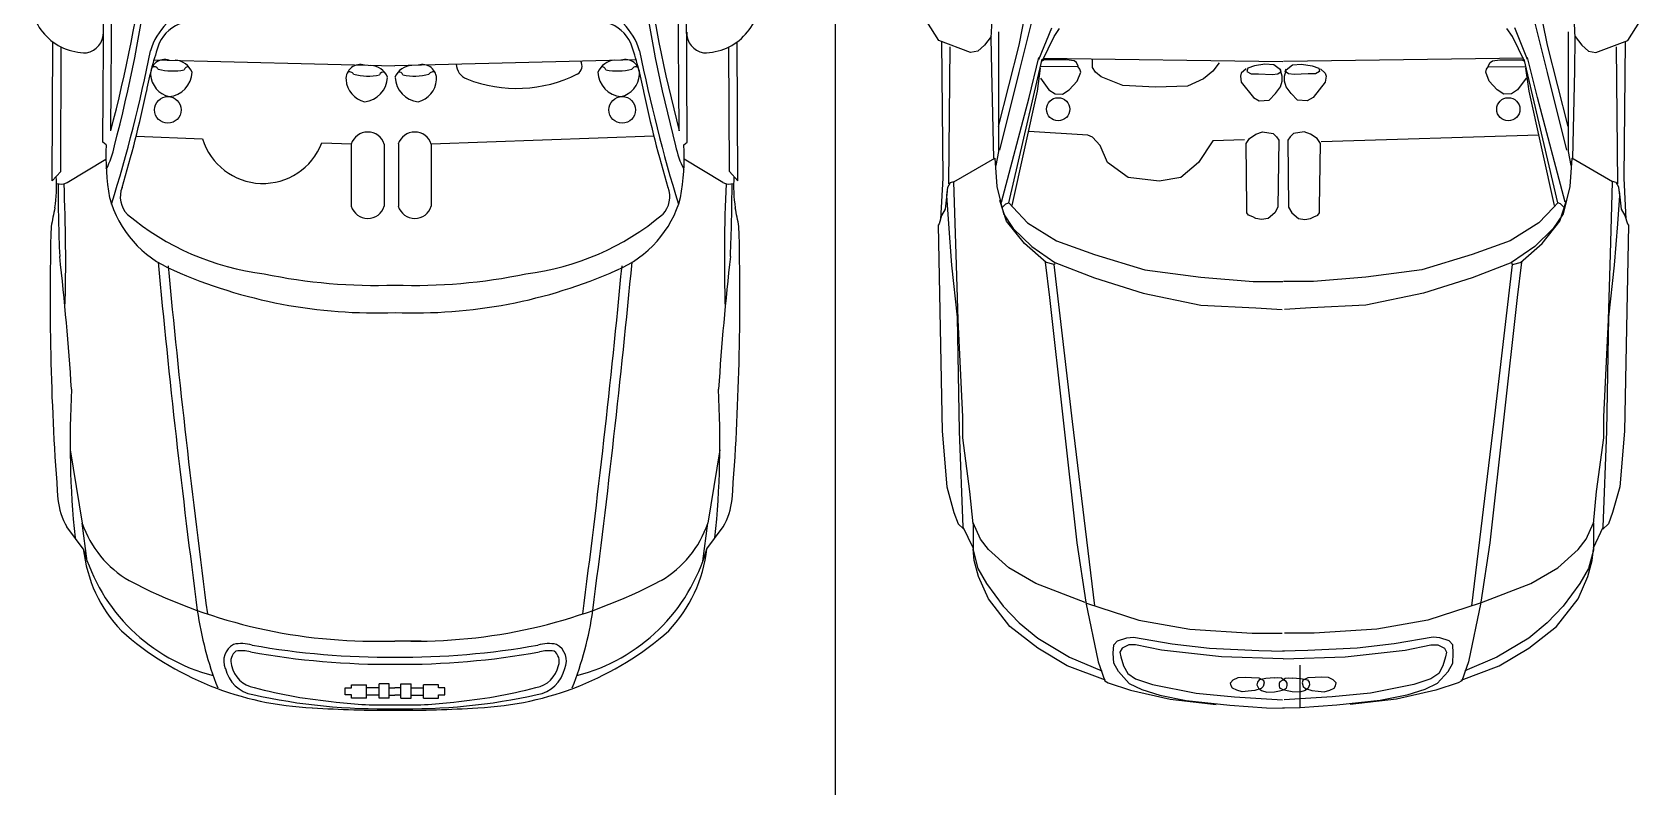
# Model space of a CAD drawing. Header units: inches. Extents: x 484217 to 497210, y -26946 to -21493.
# Drawn here: x 491583.8 to 491760.3, y -22547.2 to -22464.6 of the extents above; entities that cross this region are included whole.
import ezdxf

# ---------------------------------------------------------------- set-up
doc = ezdxf.new("R2010")
doc.units = ezdxf.units.IN
doc.header["$LTSCALE"] = 20
doc.header["$MEASUREMENT"] = 0
for name, color, linetype in [('ceco.net 92', 9, 'Continuous'), ('ceco.net 93', 161, 'Continuous'), ('Parking', 7, 'Continuous')]:
    doc.layers.add(name, color=color, linetype=linetype)

msp = doc.modelspace()

# ---------------------------------------------------------------- linework, layer by layer
at = {"layer": 'ceco.net 92', "linetype": 'ByBlock', "ltscale": 0.4}
for p, q in [((491592.36, -22475.42), (491592.58, -22443.1)), ((491654.62, -22475.42), (491654.41, -22443.1)), ((491591.48, -22476.66), (491591.69, -22445.56)), ((491655.51, -22476.66), (491655.3, -22445.56)), ((491585.95, -22480.92), (491586.01, -22465.68)), ((491661.04, -22480.92), (491660.98, -22465.68)), ((491586.87, -22479.87), (491586.93, -22466.24)), ((491597.09, -22467.66), (491623.49, -22468.31)), ((491649.9, -22467.66), (491623.49, -22468.31)), ((491660.12, -22479.87), (491660.06, -22466.24)), ((491595.14, -22476.03), (491602.4, -22476.29)), ((491651.85, -22476.03), (491627.47, -22476.9)), ((491591.85, -22476.96), (491591.48, -22476.66)), ((491615.47, -22476.76), (491618.71, -22476.87)), ((491618.7, -22476.9), (491618.7, -22483.68)), ((491622.31, -22476.9), (491622.31, -22483.68)), ((491623.86, -22476.9), (491623.86, -22483.68)), ((491627.47, -22476.9), (491627.47, -22483.68)), ((491655.14, -22476.96), (491655.51, -22476.66)), ((491585.95, -22480.92), (491586.87, -22479.87)), ((491587.59, -22481.08), (491591.83, -22478.53)), ((491659.4, -22481.08), (491655.16, -22478.53)), ((491661.04, -22480.92), (491660.12, -22479.87)), ((491587.91, -22510.34), (491589.24, -22518.4)), ((491659.08, -22510.34), (491657.75, -22518.4)), ((491589.34, -22521.19), (491587.55, -22518.79)), ((491589.78, -22522.55), (491589.24, -22518.4)), ((491657.2, -22522.55), (491657.75, -22518.4)), ((491657.64, -22521.19), (491659.44, -22518.79)), ((491620.63, -22531.3), (491623.49, -22531.3)), ((491626.36, -22531.3), (491623.49, -22531.3)), ((491618.03, -22537.17), (491618.03, -22536.42)), ((491618.03, -22536.42), (491618.72, -22536.42)), ((491618.72, -22536.08), (491620.37, -22536.08)), ((491618.72, -22536.42), (491618.72, -22536.08)), ((491620.37, -22537.54), (491620.37, -22536.08)), ((491621.74, -22536.41), (491620.37, -22536.41)), ((491621.74, -22537.53), (491621.74, -22535.98)), ((491622.85, -22535.98), (491621.74, -22535.98)), ((491622.85, -22537.53), (491622.85, -22535.98)), ((491622.85, -22536.41), (491623.49, -22536.41)), ((491624.14, -22536.41), (491623.49, -22536.41)), ((491624.14, -22537.53), (491624.14, -22535.98)), ((491624.14, -22535.98), (491625.25, -22535.98)), ((491625.25, -22537.53), (491625.25, -22535.98)), ((491625.25, -22536.41), (491626.62, -22536.41)), ((491628.27, -22536.08), (491626.62, -22536.08)), ((491626.62, -22537.54), (491626.62, -22536.08)), ((491628.27, -22536.42), (491628.27, -22536.08)), ((491628.96, -22536.42), (491628.27, -22536.42)), ((491628.96, -22537.17), (491628.96, -22536.42)), ((491618.72, -22537.17), (491618.03, -22537.17)), ((491618.72, -22537.54), (491618.72, -22537.17)), ((491620.37, -22537.54), (491618.72, -22537.54)), ((491621.74, -22537.21), (491620.37, -22537.21)), ((491622.85, -22537.53), (491621.74, -22537.53)), ((491622.85, -22537.21), (491623.49, -22537.21)), ((491624.14, -22537.21), (491623.49, -22537.21)), ((491624.14, -22537.53), (491625.25, -22537.53)), ((491625.25, -22537.21), (491626.62, -22537.21)), ((491626.62, -22537.54), (491628.27, -22537.54)), ((491628.27, -22537.17), (491628.96, -22537.17)), ((491628.27, -22537.54), (491628.27, -22537.17))]:
    msp.add_line(p, q, dxfattribs=at)
for centre in [(491598.61, -22473.14), (491648.38, -22473.14)]:
    msp.add_circle(centre, 1.46, dxfattribs=at)
for centre, radius, start, end in [((491434.3, -22433.96), 163.41, 345.3042, 352.2507), ((491812.69, -22433.96), 163.41, 187.7493, 194.6958), ((491434.7, -22435.62), 163.41, 345.3042, 352.2507), ((491812.29, -22435.62), 163.41, 187.7493, 194.6958), ((491588.56, -22461.51), 4.81, 164.7689, 223.8838), ((491658.43, -22461.51), 4.81, 316.1162, 15.2311), ((491603.79, -22468.85), 7.42, 135.8363, 162.8314), ((491601.45, -22467.58), 4.16, 106.8834, 155.1838), ((491645.54, -22467.58), 4.16, 24.8162, 73.1166), ((491643.19, -22468.85), 7.42, 17.1686, 44.1637), ((491589.66, -22460.78), 6.11, 221.6852, 270.5151), ((491589.31, -22464.68), 2.24, 280.4061, 1.053), ((491631.71, -22477.8), 36.08, 160.6254, 169.304), ((491615.28, -22477.8), 36.08, 10.696, 19.3746), ((491657.68, -22464.68), 2.24, 178.947, 259.5939), ((491657.33, -22460.78), 6.11, 269.4849, 318.3148), ((491432.7, -22434.06), 167.21, 342.8181, 348.7586), ((491598.27, -22469.18), 1.56, 72.2023, 183.8493), ((491599.3, -22469.84), 2.14, 22.9147, 86.8342), ((491642.89, -22468.3), 1.09, 303.5132, 27.8422), ((491647.69, -22469.84), 2.14, 93.1658, 157.0853), ((491648.72, -22469.18), 1.56, 356.1507, 107.7977), ((491814.29, -22434.06), 167.21, 191.2414, 197.1819), ((491599.37, -22469.1), 2.66, 183.9388, 256.434), ((491597.12, -22468.92), 0.5, 30.3302, 120.425), ((491599.16, -22462.65), 6.23, 255.0343, 281.468), ((491598.47, -22468.9), 2.8, 275.6845, 357.666), ((491600.82, -22468.86), 0.432, 78.3556, 166.1458), ((491619.68, -22469.74), 1.56, 72.2023, 183.8493), ((491618.53, -22469.48), 0.5, 30.3302, 120.425), ((491620.57, -22463.21), 6.23, 255.0343, 281.468), ((491619.88, -22469.46), 2.8, 275.6845, 357.666), ((491620.71, -22470.4), 2.14, 22.9147, 86.8342), ((491622.23, -22469.42), 0.432, 78.3556, 166.1458), ((491625.46, -22470.4), 2.14, 93.1658, 157.0853), ((491626.3, -22469.46), 2.8, 182.334, 264.3155), ((491623.94, -22469.42), 0.432, 13.8542, 101.6444), ((491625.6, -22463.21), 6.23, 258.532, 284.9657), ((491626.49, -22469.74), 1.56, 356.1507, 107.7977), ((491627.64, -22469.48), 0.5, 59.575, 149.6698), ((491632, -22468.05), 1.81, 182.6246, 249.052), ((491636.82, -22455.87), 14.91, 248.4751, 296.5496), ((491648.52, -22468.9), 2.8, 182.334, 264.3155), ((491646.17, -22468.86), 0.432, 13.8542, 101.6444), ((491647.83, -22462.65), 6.23, 258.532, 284.9657), ((491647.62, -22469.1), 2.66, 283.566, 356.0612), ((491649.87, -22468.92), 0.5, 59.575, 149.6698), ((491474.88, -22445.98), 123.95, 343.2847, 348.3031), ((491620.78, -22469.66), 2.66, 183.9388, 256.434), ((491625.39, -22469.66), 2.66, 283.566, 356.0612), ((491772.1, -22445.98), 123.95, 191.6969, 196.7153), ((491609.02, -22474.27), 6.92, 197.033, 338.902), ((491620.51, -22477.45), 1.89, 16.8513, 163.1487), ((491625.66, -22477.45), 1.89, 16.8513, 163.1487), ((491618.4, -22478.13), 26.58, 177.4791, 190.0131), ((491583.57, -22475.31), 9.36, 332.4544, 349.1434), ((491663.42, -22475.31), 9.36, 190.8566, 207.5456), ((491628.59, -22478.13), 26.58, 349.9869, 2.5209), ((491571.09, -22481.49), 15.32, 351.1207, 3.9337), ((491586.88, -22479.73), 1.53, 252.1332, 297.9629), ((491764.59, -22481.14), 178.01, 180.0276, 182.5859), ((491402.42, -22489.42), 185, 358.3259, 2.5417), ((491596.19, -22482.65), 2.79, 158.4928, 223.6718), ((491650.8, -22482.65), 2.79, 316.3282, 21.5072), ((491660.11, -22479.73), 1.53, 242.0371, 287.8668), ((491844.57, -22489.42), 185, 177.4583, 181.6741), ((491482.4, -22481.14), 178.01, 357.4141, 359.9724), ((491675.9, -22481.49), 15.32, 176.0663, 188.8793), ((491603.82, -22479.58), 12.02, 195.2643, 247.4887), ((491620.51, -22483.13), 1.89, 196.8513, 343.1487), ((491625.66, -22483.13), 1.89, 196.8513, 343.1487), ((491643.17, -22479.58), 12.02, 292.5113, 344.7357), ((491707.84, -22509), 124.18, 168.317, 169.2763), ((491612.7, -22462.49), 28.82, 230.016, 262.9414), ((491634.29, -22462.49), 28.82, 277.0586, 309.984), ((491539.15, -22509), 124.18, 10.7237, 11.683), ((491869.78, -22493.69), 284.07, 178.4271, 184.4609), ((491377.2, -22493.69), 284.07, 355.5391, 1.5729), ((491258.45, -22525.92), 330.36, 3.8554, 6.3862), ((492650.98, -22390.26), 1058.14, 185.39904, 187.47657), ((492652.08, -22390.64), 1058.14, 185.39904, 187.47657), ((491621.26, -22441.06), 54.3, 246.0593, 272.3631), ((491625.73, -22441.06), 54.3, 267.6369, 293.9407), ((490594.91, -22390.64), 1058.14, 352.52343, 354.60096), ((490596.01, -22390.26), 1058.14, 352.52343, 354.60096), ((491988.54, -22525.92), 330.36, 173.6138, 176.1446), ((491621.38, -22432.52), 59.83, 258.2142, 272.0284), ((491625.61, -22432.52), 59.83, 267.9716, 281.7858), ((491690.37, -22509.44), 102.47, 176.792, 185.9071), ((491556.61, -22509.44), 102.47, 354.0929, 3.208), ((491593.97, -22515.05), 7.43, 185.6622, 210.2237), ((491653.02, -22515.05), 7.43, 329.7763, 354.3378), ((491600.32, -22514.55), 11.74, 199.1815, 239.4917), ((491646.67, -22514.55), 11.74, 300.5083, 340.8185), ((491608.52, -22515.76), 19.93, 195.8132, 255.6258), ((491604.73, -22519.51), 15.47, 186.2074, 223.5744), ((491638.47, -22515.76), 19.93, 284.3742, 344.1868), ((491642.26, -22519.51), 15.47, 316.4256, 353.7926), ((491621.2, -22473.77), 57.53, 242.1946, 270.5665), ((491625.79, -22473.77), 57.53, 269.4335, 297.8054), ((491638.2, -22522.84), 36.72, 187.9985, 201.6958), ((491608.79, -22522.84), 36.72, 338.3042, 352.0015), ((491615.9, -22504.75), 33.88, 228.6467, 267.5204), ((491631.09, -22504.75), 33.88, 272.4796, 311.3533), ((491606.79, -22533.46), 2.06, 118.739, 203.6977), ((491606.91, -22533.5), 1.4, 126.9791, 200.1098), ((491606.66, -22536), 4.43, 74.326, 101.2071), ((491606.61, -22537.19), 4.84, 77.3707, 96.4487), ((491622.63, -22451.01), 82.82, 259.5922, 270.6), ((491622.82, -22447.4), 85.65, 259.9389, 270.4511), ((491624.17, -22447.4), 85.65, 269.5489, 280.0611), ((491624.36, -22451.01), 82.82, 269.4, 280.4078), ((491640.33, -22536), 4.43, 78.7929, 105.674), ((491640.38, -22537.19), 4.84, 83.5513, 102.6293), ((491640.08, -22533.5), 1.4, 339.8902, 53.0209), ((491640.2, -22533.46), 2.06, 336.3023, 61.261), ((491608.58, -22533.44), 3.77, 192.9837, 260.0332), ((491608.64, -22533.32), 3.12, 192.2634, 259.2883), ((491638.35, -22533.32), 3.12, 280.7117, 347.7366), ((491638.41, -22533.44), 3.77, 279.9668, 347.0163), ((491622.17, -22482.67), 55.53, 255.275, 264.7118), ((491624.81, -22482.67), 55.53, 275.2882, 284.725), ((491622.1, -22473.53), 65.18, 257.4369, 271.2234), ((491622.13, -22498.14), 40.15, 262.744, 271.9501), ((491624.89, -22473.53), 65.18, 268.7766, 282.5631), ((491624.86, -22498.14), 40.15, 268.0499, 277.256), ((491622.89, -22410.79), 128.08, 266.2162, 270.2715), ((491624.1, -22410.79), 128.08, 269.7285, 273.7838)]:
    msp.add_arc(centre, radius, start, end, dxfattribs=at)
at = {"layer": 'ceco.net 93'}
for p, q in [((491691.85, -22466.05), (491693.08, -22459.86)), ((491749.73, -22466.05), (491748.49, -22459.86)), ((491688.79, -22465.25), (491689.01, -22461.32)), ((491752.78, -22465.25), (491752.57, -22461.32)), ((491683.05, -22465.54), (491681.3, -22462.78)), ((491691.85, -22469.04), (491693.38, -22462.92)), ((491694.03, -22467.63), (491695.42, -22464.15)), ((491695.68, -22465.1), (491696.29, -22464.23)), ((491745.89, -22465.1), (491745.29, -22464.23)), ((491747.54, -22467.63), (491746.15, -22464.15)), ((491749.73, -22469.04), (491748.2, -22462.92)), ((491758.53, -22465.54), (491760.28, -22462.78)), ((491686.54, -22466.85), (491683.05, -22465.54)), ((491683.34, -22465.61), (491683.5, -22480.61)), ((491688.79, -22465.11), (491688.07, -22466.05)), ((491688.87, -22468.82), (491688.79, -22465.25)), ((491689.59, -22464.6), (491689.59, -22477.71)), ((491694.38, -22467.8), (491695.68, -22465.1)), ((491747.2, -22467.8), (491745.89, -22465.1)), ((491751.98, -22464.6), (491751.98, -22477.71)), ((491752.71, -22468.82), (491752.78, -22465.25)), ((491752.78, -22465.11), (491753.51, -22466.05)), ((491755.04, -22466.85), (491758.53, -22465.54)), ((491758.24, -22465.61), (491758.08, -22480.61)), ((491684.14, -22481.25), (491684.3, -22466.25)), ((491687.34, -22466.71), (491686.54, -22466.85)), ((491688.07, -22466.05), (491687.34, -22466.71)), ((491689.59, -22474.94), (491691.85, -22466.05)), ((491690.72, -22483.33), (491694.39, -22467.58)), ((491692.96, -22471.79), (491694.03, -22467.41)), ((491694.58, -22467.66), (491694.43, -22467.76)), ((491694.48, -22467.49), (491720.74, -22467.85)), ((491697.06, -22467.66), (491694.58, -22467.66)), ((491697.89, -22467.76), (491697.06, -22467.66)), ((491698.13, -22467.95), (491697.89, -22467.76)), ((491699.91, -22467.88), (491699.91, -22467.67)), ((491747.1, -22467.49), (491720.83, -22467.85)), ((491743.44, -22467.95), (491743.69, -22467.76)), ((491743.69, -22467.76), (491744.52, -22467.66)), ((491744.52, -22467.66), (491747, -22467.66)), ((491747, -22467.66), (491747.15, -22467.76)), ((491750.85, -22483.33), (491747.19, -22467.58)), ((491748.62, -22471.79), (491747.55, -22467.41)), ((491751.98, -22474.94), (491749.73, -22466.05)), ((491753.51, -22466.05), (491754.24, -22466.71)), ((491754.24, -22466.71), (491755.04, -22466.85)), ((491757.44, -22481.25), (491757.28, -22466.25)), ((491689.08, -22478.44), (491688.87, -22468.82)), ((491689.74, -22477.56), (491691.85, -22469.04)), ((491693.85, -22471.07), (491694.21, -22468.57)), ((491698.33, -22468.44), (491694.24, -22468.39)), ((491698.33, -22468.34), (491698.13, -22467.95)), ((491698.23, -22470), (491698.62, -22469.02)), ((491698.52, -22468.68), (491698.33, -22468.44)), ((491698.62, -22469.02), (491698.52, -22468.68)), ((491699.91, -22468.5), (491699.91, -22467.88)), ((491700.22, -22469.01), (491699.91, -22468.5)), ((491700.83, -22469.52), (491700.22, -22469.01)), ((491703.2, -22470.45), (491700.83, -22469.52)), ((491713.06, -22468.91), (491712.04, -22469.73)), ((491713.78, -22467.98), (491713.06, -22468.91)), ((491716.19, -22469.1), (491716.1, -22469.46)), ((491716.1, -22469.46), (491716.19, -22470.09)), ((491716.72, -22468.66), (491716.19, -22469.1)), ((491716.9, -22468.57), (491716.81, -22468.93)), ((491716.81, -22468.93), (491717.26, -22469.19)), ((491717.62, -22468.3), (491716.9, -22468.57)), ((491717.26, -22469.19), (491718.06, -22469.19)), ((491718.78, -22468.12), (491717.62, -22468.3)), ((491718.06, -22469.19), (491719.58, -22469.28)), ((491719.76, -22468.21), (491718.78, -22468.12)), ((491719.58, -22469.28), (491720.21, -22469.19)), ((491720.48, -22468.75), (491719.76, -22468.21)), ((491720.21, -22469.19), (491720.57, -22468.93)), ((491720.57, -22468.93), (491720.48, -22468.66)), ((491720.66, -22469.46), (491720.48, -22468.84)), ((491720.66, -22470), (491720.66, -22469.46)), ((491720.92, -22469.46), (491721.1, -22468.84)), ((491720.92, -22470), (491720.92, -22469.46)), ((491721.01, -22468.93), (491721.1, -22468.66)), ((491721.37, -22469.19), (491721.01, -22468.93)), ((491721.1, -22468.75), (491721.81, -22468.21)), ((491721.99, -22469.28), (491721.37, -22469.19)), ((491721.81, -22468.21), (491722.8, -22468.12)), ((491723.51, -22469.19), (491721.99, -22469.28)), ((491722.8, -22468.12), (491723.96, -22468.3)), ((491724.32, -22469.19), (491723.51, -22469.19)), ((491723.96, -22468.3), (491724.67, -22468.57)), ((491724.76, -22468.93), (491724.32, -22469.19)), ((491724.67, -22468.57), (491724.76, -22468.93)), ((491724.85, -22468.66), (491725.39, -22469.1)), ((491725.39, -22469.1), (491725.48, -22469.46)), ((491725.48, -22469.46), (491725.39, -22470.09)), ((491742.96, -22469.02), (491743.05, -22468.68)), ((491743.35, -22470), (491742.96, -22469.02)), ((491743.05, -22468.68), (491743.25, -22468.44)), ((491743.25, -22468.34), (491743.44, -22467.95)), ((491743.25, -22468.44), (491747.34, -22468.39)), ((491747.73, -22471.07), (491747.37, -22468.57)), ((491751.84, -22477.56), (491749.73, -22469.04)), ((491752.49, -22478.44), (491752.71, -22468.82)), ((491691.08, -22483.6), (491693.85, -22471.07)), ((491694.19, -22469.66), (491695.11, -22470.93)), ((491695.11, -22470.93), (491695.79, -22471.37)), ((491696.62, -22471.41), (491697.35, -22470.93)), ((491697.35, -22470.93), (491698.23, -22470)), ((491706.79, -22470.66), (491703.2, -22470.45)), ((491710.29, -22470.55), (491706.79, -22470.66)), ((491712.04, -22469.73), (491710.29, -22470.55)), ((491716.19, -22470.09), (491717.53, -22471.79)), ((491719.23, -22472.06), (491719.94, -22471.34)), ((491719.94, -22471.34), (491720.48, -22470.63)), ((491720.48, -22470.63), (491720.66, -22470)), ((491721.1, -22470.63), (491720.92, -22470)), ((491721.64, -22471.34), (491721.1, -22470.63)), ((491722.35, -22472.06), (491721.64, -22471.34)), ((491725.39, -22470.09), (491724.05, -22471.79)), ((491744.22, -22470.93), (491743.35, -22470)), ((491744.95, -22471.41), (491744.22, -22470.93)), ((491746.46, -22470.93), (491745.78, -22471.37)), ((491747.39, -22469.66), (491746.46, -22470.93)), ((491750.5, -22483.6), (491747.73, -22471.07)), ((491689.92, -22483.24), (491692.96, -22471.79)), ((491695.79, -22471.37), (491696.62, -22471.41)), ((491717.53, -22471.79), (491718.15, -22472.15)), ((491718.15, -22472.15), (491719.23, -22472.06)), ((491723.42, -22472.15), (491722.35, -22472.06)), ((491724.05, -22471.79), (491723.42, -22472.15)), ((491745.78, -22471.37), (491744.95, -22471.41)), ((491751.66, -22483.24), (491748.62, -22471.79)), ((491699.39, -22475.9), (491692.92, -22475.49)), ((491699.91, -22476.11), (491699.39, -22475.9)), ((491700.73, -22477.04), (491699.91, -22476.11)), ((491713.06, -22476.52), (491711.52, -22478.89)), ((491716.56, -22476.42), (491713.06, -22476.52)), ((491716.72, -22476.8), (491717.08, -22476.26)), ((491717.08, -22476.26), (491717.8, -22475.81)), ((491717.8, -22475.81), (491718.51, -22475.55)), ((491718.51, -22475.55), (491719.67, -22475.72)), ((491719.67, -22475.72), (491720.03, -22476.08)), ((491720.03, -22476.08), (491720.3, -22476.44)), ((491720.3, -22476.44), (491720.21, -22483.78)), ((491721.55, -22476.08), (491721.28, -22476.44)), ((491721.28, -22476.44), (491721.37, -22483.78)), ((491721.9, -22475.72), (491721.55, -22476.08)), ((491723.07, -22475.55), (491721.9, -22475.72)), ((491723.78, -22475.81), (491723.07, -22475.55)), ((491724.49, -22476.26), (491723.78, -22475.81)), ((491724.85, -22476.8), (491724.49, -22476.26)), ((491748.8, -22475.9), (491724.94, -22476.62)), ((491689.59, -22477.71), (491689.3, -22479.24)), ((491701.55, -22478.89), (491700.73, -22477.04)), ((491716.81, -22483.78), (491716.72, -22476.8)), ((491724.76, -22483.78), (491724.85, -22476.8)), ((491751.98, -22477.71), (491752.27, -22479.24)), ((491684.72, -22481.03), (491689.18, -22478.43)), ((491689.18, -22478.43), (491689.4, -22481.54)), ((491703.81, -22480.54), (491701.55, -22478.89)), ((491711.52, -22478.89), (491709.57, -22480.54)), ((491752.4, -22478.43), (491752.17, -22481.54)), ((491756.85, -22481.03), (491752.4, -22478.43)), ((491683.5, -22480.61), (491683.26, -22485.11)), ((491683.93, -22482.5), (491684.05, -22481.59)), ((491684.05, -22481.59), (491684.33, -22481.09)), ((491684.33, -22481.09), (491684.72, -22480.97)), ((491684.95, -22488.94), (491684.72, -22481.03)), ((491689.4, -22481.54), (491690.14, -22484.53)), ((491707.21, -22480.95), (491703.81, -22480.54)), ((491709.57, -22480.54), (491707.21, -22480.95)), ((491752.17, -22481.54), (491751.44, -22484.53)), ((491756.63, -22488.94), (491756.85, -22481.03)), ((491757.25, -22481.09), (491756.85, -22480.97)), ((491757.53, -22481.59), (491757.25, -22481.09)), ((491757.64, -22482.5), (491757.53, -22481.59)), ((491758.08, -22480.61), (491758.32, -22485.11)), ((491683.99, -22482.05), (491683.76, -22484.02)), ((491684.16, -22485.6), (491683.93, -22482.5)), ((491690.48, -22485.32), (491689.74, -22483.06)), ((491690.01, -22483.82), (491690.41, -22483.42)), ((491690.41, -22483.42), (491690.71, -22483.32)), ((491690.71, -22483.32), (491691.2, -22483.82)), ((491716.81, -22484.4), (491716.81, -22483.6)), ((491724.76, -22484.4), (491724.76, -22483.6)), ((491750.87, -22483.32), (491750.38, -22483.82)), ((491751.17, -22483.42), (491750.87, -22483.32)), ((491751.1, -22485.32), (491751.83, -22483.06)), ((491751.56, -22483.82), (491751.17, -22483.42)), ((491757.42, -22485.6), (491757.64, -22482.5)), ((491757.59, -22482.05), (491757.81, -22484.02)), ((491683.37, -22484.7), (491683.09, -22485.6)), ((491683.76, -22484.02), (491683.37, -22484.7)), ((491690.14, -22484.53), (491691.21, -22486.11)), ((491692.45, -22487.75), (491690.48, -22485.32)), ((491691.2, -22483.82), (491692.78, -22485.5)), ((491716.99, -22484.67), (491716.81, -22484.4)), ((491717.44, -22484.85), (491716.99, -22484.67)), ((491717.8, -22485.03), (491717.44, -22484.85)), ((491718.42, -22485.12), (491717.8, -22485.03)), ((491719.14, -22485.03), (491718.42, -22485.12)), ((491719.85, -22484.4), (491719.14, -22485.03)), ((491720.21, -22483.78), (491719.85, -22484.4)), ((491721.37, -22483.78), (491721.72, -22484.4)), ((491721.72, -22484.4), (491722.44, -22485.03)), ((491722.44, -22485.03), (491723.15, -22485.12)), ((491723.15, -22485.12), (491723.78, -22485.03)), ((491723.78, -22485.03), (491724.14, -22484.85)), ((491724.14, -22484.85), (491724.58, -22484.67)), ((491724.58, -22484.67), (491724.76, -22484.4)), ((491750.38, -22483.82), (491748.79, -22485.5)), ((491749.13, -22487.75), (491751.1, -22485.32)), ((491751.44, -22484.53), (491750.37, -22486.11)), ((491757.81, -22484.02), (491758.21, -22484.7)), ((491758.21, -22484.7), (491758.49, -22485.6)), ((491683.09, -22485.6), (491682.97, -22485.77)), ((491682.97, -22485.77), (491683.42, -22508.31)), ((491684.5, -22490.12), (491684.16, -22485.6)), ((491691.21, -22486.11), (491693.24, -22488.09)), ((491692.78, -22485.5), (491695.94, -22487.48)), ((491748.79, -22485.5), (491745.63, -22487.48)), ((491750.37, -22486.11), (491748.34, -22488.09)), ((491757.08, -22490.12), (491757.42, -22485.6)), ((491758.6, -22485.77), (491758.15, -22508.31)), ((491758.49, -22485.6), (491758.6, -22485.77)), ((491685.17, -22496.11), (491684.95, -22488.94)), ((491694.82, -22489.84), (491692.45, -22487.75)), ((491693.24, -22488.09), (491695.78, -22489.84)), ((491695.94, -22487.48), (491700.1, -22488.96)), ((491700.1, -22488.96), (491705.63, -22490.65)), ((491741.48, -22488.96), (491735.95, -22490.65)), ((491745.63, -22487.48), (491741.48, -22488.96)), ((491748.34, -22488.09), (491745.8, -22489.84)), ((491746.76, -22489.84), (491749.13, -22487.75)), ((491756.4, -22496.11), (491756.63, -22488.94)), ((491685.12, -22495.83), (491684.5, -22490.12)), ((491695.7, -22490.08), (491694.7, -22489.82)), ((491694.7, -22489.82), (491695.17, -22493.67)), ((491697.69, -22507.24), (491695.7, -22490.08)), ((491695.78, -22489.84), (491695.72, -22490.07)), ((491695.75, -22489.85), (491700.1, -22491.54)), ((491705.63, -22490.65), (491711.76, -22491.44)), ((491735.95, -22490.65), (491729.82, -22491.44)), ((491745.83, -22489.85), (491741.48, -22491.54)), ((491743.89, -22507.24), (491745.88, -22490.08)), ((491745.8, -22489.84), (491745.85, -22490.07)), ((491745.88, -22490.08), (491746.87, -22489.82)), ((491746.87, -22489.82), (491746.41, -22493.67)), ((491756.46, -22495.83), (491757.08, -22490.12)), ((491700.1, -22491.54), (491705.43, -22493.22)), ((491711.76, -22491.44), (491717.49, -22491.93)), ((491717.49, -22491.93), (491720.75, -22491.93)), ((491724.09, -22491.93), (491720.82, -22491.93)), ((491729.82, -22491.44), (491724.09, -22491.93)), ((491741.48, -22491.54), (491736.14, -22493.22)), ((491695.17, -22493.67), (491698.16, -22520.53)), ((491705.43, -22493.22), (491711.76, -22494.5)), ((491736.14, -22493.22), (491729.82, -22494.5)), ((491746.41, -22493.67), (491743.42, -22520.53)), ((491685.34, -22508.31), (491685.12, -22495.83)), ((491711.76, -22494.5), (491717.79, -22494.8)), ((491717.79, -22494.8), (491720.65, -22495)), ((491723.79, -22494.8), (491720.92, -22495)), ((491729.82, -22494.5), (491723.79, -22494.8)), ((491756.23, -22508.31), (491756.46, -22495.83)), ((491685.68, -22506.73), (491685.17, -22496.11)), ((491755.89, -22506.73), (491756.4, -22496.11)), ((491683.42, -22508.31), (491683.93, -22514.41)), ((491685.74, -22518.81), (491685.34, -22508.31)), ((491685.68, -22509.04), (491685.68, -22506.73)), ((491700.15, -22527.45), (491697.69, -22507.24)), ((491741.43, -22527.45), (491743.89, -22507.24)), ((491755.84, -22518.81), (491756.23, -22508.31)), ((491755.89, -22509.04), (491755.89, -22506.73)), ((491758.15, -22508.31), (491757.64, -22514.41)), ((491686.47, -22514.92), (491685.68, -22509.04)), ((491755.11, -22514.92), (491755.89, -22509.04)), ((491683.93, -22514.41), (491684.72, -22517.23)), ((491686.81, -22518.47), (491686.47, -22514.92)), ((491754.77, -22518.47), (491755.11, -22514.92)), ((491757.64, -22514.41), (491756.85, -22517.23)), ((491684.72, -22517.23), (491685.17, -22518.47)), ((491756.85, -22517.23), (491756.4, -22518.47)), ((491685.17, -22518.47), (491685.79, -22519.04)), ((491686.81, -22521.07), (491685.74, -22518.81)), ((491686.81, -22518.36), (491686.81, -22521.33)), ((491687.62, -22520.12), (491686.81, -22518.36)), ((491753.96, -22520.12), (491754.77, -22518.36)), ((491754.77, -22518.36), (491754.77, -22521.33)), ((491754.77, -22521.07), (491755.84, -22518.81)), ((491756.4, -22518.47), (491755.78, -22519.04)), ((491688.49, -22521.26), (491687.62, -22520.12)), ((491698.16, -22520.53), (491699.15, -22527.05)), ((491743.42, -22520.53), (491742.42, -22527.05)), ((491753.08, -22521.26), (491753.96, -22520.12)), ((491686.94, -22522.48), (491686.81, -22521.2)), ((491686.81, -22521.33), (491687.35, -22523.36)), ((491687.42, -22524.23), (491686.94, -22522.48)), ((491690.72, -22523.29), (491688.49, -22521.26)), ((491750.86, -22523.29), (491753.08, -22521.26)), ((491754.16, -22524.23), (491754.63, -22522.48)), ((491754.77, -22521.33), (491754.23, -22523.36)), ((491754.63, -22522.48), (491754.77, -22521.2)), ((491687.35, -22523.36), (491688.29, -22524.98)), ((491688.49, -22526.66), (491687.42, -22524.23)), ((491693.69, -22524.98), (491690.72, -22523.29)), ((491747.89, -22524.98), (491750.86, -22523.29)), ((491753.08, -22526.66), (491754.16, -22524.23)), ((491754.23, -22523.36), (491753.28, -22524.98)), ((491688.29, -22524.98), (491690.11, -22527.47)), ((491699.08, -22527.07), (491693.69, -22524.98)), ((491742.5, -22527.07), (491747.89, -22524.98)), ((491753.28, -22524.98), (491751.46, -22527.47)), ((491690.85, -22529.7), (491688.49, -22526.66)), ((491690.11, -22527.47), (491691.87, -22529.3)), ((491699.16, -22527.07), (491700.5, -22533.55)), ((491699.23, -22527.14), (491704.96, -22529)), ((491742.34, -22527.14), (491736.61, -22529)), ((491742.42, -22527.07), (491741.08, -22533.55)), ((491751.46, -22527.47), (491749.71, -22529.3)), ((491750.72, -22529.7), (491753.08, -22526.66)), ((491691.87, -22529.3), (491693.89, -22530.98)), ((491704.96, -22529), (491710.55, -22529.97)), ((491736.61, -22529), (491731.03, -22529.97)), ((491749.71, -22529.3), (491747.69, -22530.98)), ((491693.89, -22532.06), (491690.85, -22529.7)), ((491693.89, -22530.98), (491697.39, -22533.07)), ((491702.22, -22531.72), (491702.62, -22531.27)), ((491702.62, -22531.27), (491703.64, -22530.93)), ((491703.64, -22530.93), (491704.37, -22530.87)), ((491704.37, -22530.87), (491708.63, -22531.61)), ((491710.55, -22529.97), (491717.39, -22530.42)), ((491717.39, -22530.42), (491720.67, -22530.42)), ((491724.18, -22530.42), (491720.91, -22530.42)), ((491731.03, -22529.97), (491724.18, -22530.42)), ((491737.2, -22530.87), (491732.95, -22531.61)), ((491737.94, -22530.93), (491737.2, -22530.87)), ((491738.96, -22531.27), (491737.94, -22530.93)), ((491739.36, -22531.72), (491738.96, -22531.27)), ((491747.69, -22530.98), (491744.18, -22533.07)), ((491747.69, -22532.06), (491750.72, -22529.7)), ((491697.12, -22534.02), (491693.89, -22532.06)), ((491697.39, -22533.07), (491700.9, -22534.56)), ((491702.16, -22532.63), (491702.22, -22531.72)), ((491702.22, -22533.71), (491702.16, -22532.63)), ((491703.13, -22532.06), (491702.9, -22532.51)), ((491702.9, -22532.51), (491703.01, -22533.03)), ((491703.01, -22533.03), (491703.3, -22533.99)), ((491703.86, -22531.72), (491703.13, -22532.06)), ((491704.6, -22531.72), (491703.86, -22531.72)), ((491707.44, -22532.29), (491704.6, -22531.72)), ((491714.01, -22533.03), (491707.44, -22532.29)), ((491708.63, -22531.61), (491712.71, -22532.06)), ((491712.71, -22532.06), (491718.1, -22532.34)), ((491720.76, -22533.25), (491714.01, -22533.03)), ((491718.1, -22532.34), (491720.87, -22532.4)), ((491723.48, -22532.34), (491720.7, -22532.4)), ((491720.81, -22533.25), (491727.56, -22533.03)), ((491728.87, -22532.06), (491723.48, -22532.34)), ((491727.56, -22533.03), (491734.14, -22532.29)), ((491732.95, -22531.61), (491728.87, -22532.06)), ((491734.14, -22532.29), (491736.97, -22531.72)), ((491736.97, -22531.72), (491737.71, -22531.72)), ((491737.71, -22531.72), (491738.45, -22532.06)), ((491738.56, -22533.03), (491738.28, -22533.99)), ((491738.45, -22532.06), (491738.68, -22532.51)), ((491738.68, -22532.51), (491738.56, -22533.03)), ((491739.41, -22532.63), (491739.36, -22531.72)), ((491739.36, -22533.71), (491739.41, -22532.63)), ((491744.18, -22533.07), (491740.68, -22534.56)), ((491744.45, -22534.02), (491747.69, -22532.06)), ((491701.3, -22535.57), (491697.12, -22534.02)), ((491700.5, -22533.55), (491701.24, -22535.64)), ((491702.73, -22534.62), (491702.22, -22533.71)), ((491703.92, -22535.92), (491702.73, -22534.62)), ((491703.3, -22533.99), (491703.75, -22534.84)), ((491703.75, -22534.84), (491704.6, -22535.41)), ((491722.63, -22538.59), (491722.63, -22533.93)), ((491737.82, -22534.84), (491736.97, -22535.41)), ((491737.65, -22535.92), (491738.85, -22534.62)), ((491738.28, -22533.99), (491737.82, -22534.84)), ((491738.85, -22534.62), (491739.36, -22533.71)), ((491740.27, -22535.57), (491744.45, -22534.02)), ((491741.08, -22533.55), (491740.33, -22535.64)), ((491701.24, -22535.64), (491701.61, -22535.86)), ((491701.61, -22535.86), (491704.07, -22536.68)), ((491703.92, -22535.92), (491705.28, -22536.6)), ((491704.6, -22535.41), (491706.47, -22536.03)), ((491705.28, -22536.6), (491707.27, -22537.23)), ((491706.47, -22536.03), (491711.24, -22537)), ((491715, -22535.86), (491715.31, -22535.52)), ((491715.08, -22536.21), (491715, -22535.86)), ((491715.23, -22536.44), (491715.08, -22536.21)), ((491715.69, -22536.67), (491715.23, -22536.44)), ((491715.31, -22535.52), (491715.84, -22535.29)), ((491715.84, -22535.29), (491716.65, -22535.25)), ((491716.65, -22535.25), (491717.3, -22535.29)), ((491717.3, -22535.29), (491718.1, -22535.32)), ((491718.37, -22536.47), (491717.68, -22536.7)), ((491717.95, -22535.78), (491717.91, -22536.09)), ((491717.91, -22536.09), (491718.06, -22536.44)), ((491718.14, -22535.52), (491717.95, -22535.78)), ((491718.06, -22536.44), (491718.41, -22536.7)), ((491718.1, -22535.32), (491718.67, -22535.59)), ((491718.87, -22535.4), (491718.14, -22535.52)), ((491718.6, -22536.28), (491718.37, -22536.47)), ((491718.71, -22535.86), (491718.6, -22536.28)), ((491718.64, -22535.59), (491718.71, -22535.86)), ((491719.82, -22535.32), (491718.87, -22535.4)), ((491720.21, -22535.32), (491719.82, -22535.36)), ((491720.59, -22535.36), (491720.21, -22535.32)), ((491720.36, -22536.74), (491720.82, -22536.63)), ((491720.37, -22535.9), (491720.45, -22535.71)), ((491720.37, -22536.17), (491720.37, -22535.9)), ((491720.41, -22536.44), (491720.37, -22536.17)), ((491720.76, -22536.63), (491720.41, -22536.44)), ((491720.45, -22535.71), (491720.76, -22535.52)), ((491720.82, -22535.52), (491720.59, -22535.36)), ((491720.76, -22535.52), (491720.99, -22535.36)), ((491721.22, -22536.74), (491720.76, -22536.63)), ((491721.12, -22535.71), (491720.82, -22535.52)), ((491720.82, -22536.63), (491721.16, -22536.44)), ((491720.99, -22535.36), (491721.37, -22535.32)), ((491721.2, -22535.9), (491721.12, -22535.71)), ((491721.16, -22536.44), (491721.2, -22536.17)), ((491721.2, -22536.17), (491721.2, -22535.9)), ((491721.37, -22535.32), (491721.75, -22535.36)), ((491721.75, -22535.32), (491722.71, -22535.4)), ((491722.71, -22535.4), (491723.44, -22535.52)), ((491722.94, -22535.59), (491722.86, -22535.86)), ((491722.86, -22535.86), (491722.98, -22536.28)), ((491723.48, -22535.32), (491722.9, -22535.59)), ((491722.98, -22536.28), (491723.21, -22536.47)), ((491723.51, -22536.44), (491723.17, -22536.7)), ((491723.21, -22536.47), (491723.9, -22536.7)), ((491723.44, -22535.52), (491723.63, -22535.78)), ((491724.28, -22535.29), (491723.48, -22535.32)), ((491723.67, -22536.09), (491723.51, -22536.44)), ((491723.63, -22535.78), (491723.67, -22536.09)), ((491724.93, -22535.25), (491724.28, -22535.29)), ((491725.73, -22535.29), (491724.93, -22535.25)), ((491726.27, -22535.52), (491725.73, -22535.29)), ((491725.89, -22536.67), (491726.35, -22536.44)), ((491726.58, -22535.86), (491726.27, -22535.52)), ((491726.35, -22536.44), (491726.5, -22536.21)), ((491726.5, -22536.21), (491726.58, -22535.86)), ((491735.1, -22536.03), (491730.34, -22537)), ((491736.29, -22536.6), (491734.31, -22537.23)), ((491736.97, -22535.41), (491735.1, -22536.03)), ((491737.65, -22535.92), (491736.29, -22536.6)), ((491739.96, -22535.86), (491737.51, -22536.68)), ((491740.33, -22535.64), (491739.96, -22535.86)), ((491704.07, -22536.68), (491708.39, -22537.65)), ((491707.27, -22537.23), (491710.16, -22537.79)), ((491708.39, -22537.65), (491713.45, -22538.24)), ((491710.16, -22537.79), (491714.92, -22538.31)), ((491711.24, -22537), (491715.43, -22537.4)), ((491714.92, -22538.31), (491718.95, -22538.59)), ((491715.43, -22537.4), (491720.7, -22537.74)), ((491716.3, -22536.86), (491715.69, -22536.67)), ((491716.95, -22536.78), (491716.3, -22536.86)), ((491717.68, -22536.7), (491716.95, -22536.78)), ((491718.41, -22536.7), (491718.98, -22536.9)), ((491718.98, -22536.9), (491719.82, -22536.86)), ((491719.82, -22536.86), (491720.36, -22536.74)), ((491726.14, -22537.4), (491720.87, -22537.74)), ((491721.75, -22536.86), (491721.22, -22536.74)), ((491722.59, -22536.9), (491721.75, -22536.86)), ((491723.17, -22536.7), (491722.59, -22536.9)), ((491726.65, -22538.31), (491722.63, -22538.59)), ((491723.9, -22536.7), (491724.62, -22536.78)), ((491724.62, -22536.78), (491725.27, -22536.86)), ((491725.27, -22536.86), (491725.89, -22536.67)), ((491730.34, -22537), (491726.14, -22537.4)), ((491731.42, -22537.79), (491726.65, -22538.31)), ((491733.19, -22537.65), (491728.13, -22538.24)), ((491734.31, -22537.23), (491731.42, -22537.79)), ((491737.51, -22536.68), (491733.19, -22537.65)), ((491718.95, -22538.59), (491720.87, -22538.65)), ((491722.63, -22538.59), (491720.7, -22538.65))]:
    msp.add_line(p, q, dxfattribs=at)
for centre in [(491696.13, -22473.07), (491745.44, -22473.07)]:
    msp.add_circle(centre, 1.27, dxfattribs=at)
at = {"layer": 'Parking'}
msp.add_line((491671.71, -22358.3), (491671.71, -22551.1), dxfattribs=at)
msp.add_line((491671.71, -22358.3), (491671.71, -22551.1), dxfattribs=at)
msp.add_line((491671.71, -22358.3), (491671.71, -22551.1), dxfattribs=at)

doc.saveas('drawing.dxf')
